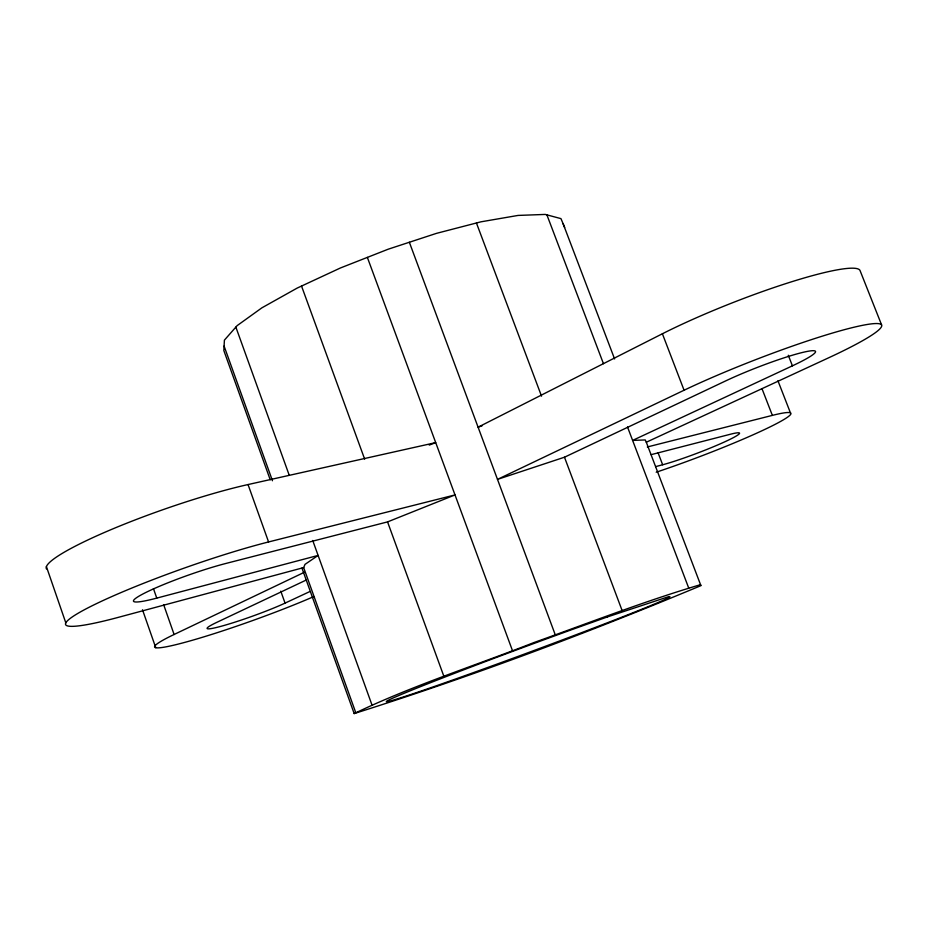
<?xml version="1.0" encoding="UTF-8"?>
<svg xmlns="http://www.w3.org/2000/svg" width="928" height="928" viewBox="0 0 928 928"><rect width="100%" height="100%" fill="white"/><g stroke="black" fill="none" stroke-linecap="round" stroke-linejoin="round"><path stroke-width="1.39" d="M303.665 567.6L304.999 564.386L318.107 555.431L156.774 598.108A60.181 6.229 -19.5 0 1 145.116 592.841A60.181 6.229 -19.5 0 1 225.585 563.54L387.556 521.896L455.01 494.926L268.575 541.952A131.161 13.607 -19.5 0 0 90.886 606.378A131.161 13.607 -19.5 0 0 118.598 617.282L303.665 567.6L355.714 712.518M354.183 713.574C412.136 685.688 474.046 666.037 533.948 642.547C589.222 622.804 644.009 601.379 700.338 584.721L701.058 585.591C587.366 633 471.633 676.477 354.183 713.574L301.948 568.098M881.6 324.916L859.978 270.384A129.526 16.658 -21.4 0 0 787.002 283.237A129.526 16.658 -21.4 0 0 662.395 333.767L478.082 427.182L482.166 425.766M646.306 442.238L829.203 357.547A129.92 13.294 -21.2 0 0 857.669 326.378A129.92 13.294 -21.2 0 0 684.075 390.236L497.489 479.393L564.479 457.214L725.847 380.828A59.612 6.09 -21.2 0 1 804.53 351.99A59.612 6.09 -21.2 0 1 792.419 365.829L632.606 440.406L645.204 439.942L646.306 442.238L700.744 585.22M163.641 604.65L174.104 634.485L304.338 572.286M306.263 580.023L216.514 622.491A46.829 3.793 -19.8 0 0 223.451 625.634A46.829 3.793 -19.8 0 0 285.058 603.119L309.859 591.542M429.223 445.104L435.708 442.621L248.043 484.555A130.767 17.04 -19.3 0 0 112.868 528.867A130.767 17.04 -19.3 0 0 46.493 568.945M655.678 466.61L662.65 464.766A46.388 3.735 -20.8 0 0 723.19 442.54A46.388 3.735 -20.8 0 0 730.533 434.211L651.108 454.662M647.315 446.971L772.363 415.384L762.074 388.89M564.676 227.43L560.953 218.625L545.27 214.426L518.079 215.424L480.924 221.827L436.45 233.369L388.252 249.18L340.46 267.96L297.169 288.086L261.893 307.829L237.185 325.6L224.414 340.135L223.834 350.552L270.21 479.718M788.29 355.25L792.419 365.829M777.942 380.782L790.436 412.856M662.395 333.767L684.075 390.236M658.01 452.609L662.65 464.766M563.076 223.636L614.591 358.95M546.894 214.855L603.455 363.695M627.514 426.984L688.704 588.027M476.435 222.998L541.534 396.175M564.479 457.214L622.154 610.647M409.352 242.254L555.246 634.775M367.36 257.392L512.442 650.563M301.53 286.056L364.669 459.151M387.556 521.896L443.897 676.396M235.863 327.097L289.234 475.264M312.724 540.49L371.942 704.886M224.089 346.051L272.461 480.75M248.043 484.555L268.575 541.952M280.778 591.171L285.058 603.119M153.445 588.619L156.774 598.108M142.494 609.754L155.742 647.663M46.4 566.59L65.818 622.885M313.652 596.646A102.01 8.271 -19.8 0 1 185.09 642.292A102.01 8.271 -19.8 0 1 174.104 634.485M772.363 415.384A101.048 8.143 -20.8 0 1 769.556 427.147A101.048 8.143 -20.8 0 1 656.212 472.213M607.248 616.981L571.822 629.648A151.16 3.306 -20.3 0 0 388.032 700.408A151.16 3.306 -20.3 0 0 528.705 652.465A151.16 3.306 -20.3 0 0 668.009 596.866L607.248 616.981"/></g></svg>
